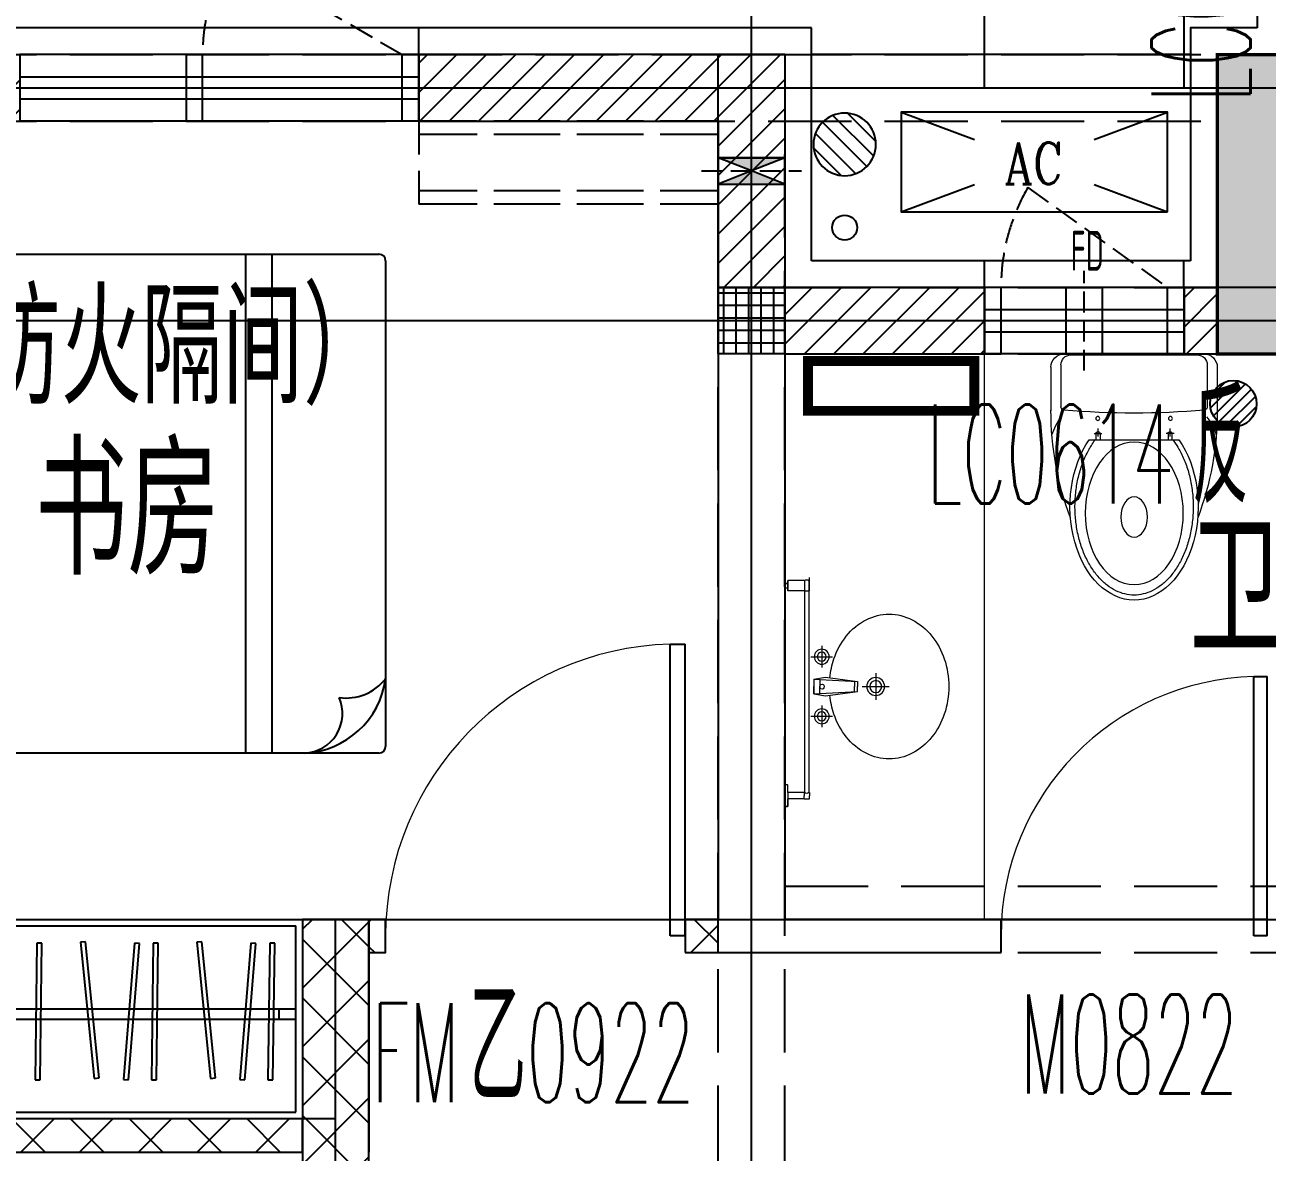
# Model space of a CAD drawing. Header units: millimetres. Extents: x 815519 to 890079, y 147095 to 251022.
# Drawn here: x 837635 to 841369, y 157595 to 160985 of the extents above; entities that cross this region are included whole.
import ezdxf

# ---------------------------------------------------------------- set-up
doc = ezdxf.new("R2010")
doc.units = ezdxf.units.MM
doc.header["$LTSCALE"] = 1000
doc.linetypes.add('DASH', pattern=[0.35, 0.25, -0.1])
doc.linetypes.add('DOTE', pattern=[61.468, 50.8, -5.08, 0.508, -5.08])
doc.layers.get('Defpoints').update_dxf_attribs({"color": 1})
for name, color, linetype in [('00000602', 7, 'Continuous'), ('A-WIND（门窗）', 155, 'Continuous'), ('COLUMN', 9, 'Continuous'), ('DOOR_FIRE', 4, 'Continuous'), ('DOOR_FIRE_TEXT', 7, 'Continuous'), ('EQUIP_地漏', 7, 'Continuous'), ('KTIAO', 125, 'Continuous'), ('PC_预制外墙', 11, 'Continuous'), ('PC_预制外墙填充', 252, 'Continuous'), ('PIPE-地暖供', 4, 'Continuous'), ('PUB_DIM', 3, 'Continuous'), ('PUB_HATCH', 8, 'Continuous'), ('PUB_TEXT', 7, 'Continuous'), ('STAIR', 52, 'Continuous'), ('SURFACE', 6, 'Continuous'), ('VPIPE-凝结', 151, 'TG_N'), ('WALL', 2, 'Continuous'), ('WINDOW', 4, 'Continuous'), ('WINDOW_TEXT', 7, 'Continuous'), ('家具', 47, 'Continuous'), ('屋面索引', 6, 'Continuous'), ('总内隔墙', 30, 'Continuous'), ('柱', 2, 'Continuous'), ('梁虚线', 134, 'DASH'), ('看线', 163, 'Continuous'), ('空调', 9, 'Continuous'), ('面积框', 6, 'Continuous')]:
    doc.layers.add(name, color=color, linetype=linetype)
doc.layers.add('DOTE', color=1, linetype='DOTE', plot=False)
for name, color, linetype, lineweight in [('厨卫', 154, 'Continuous', 0), ('预留洞-卫生间', 6, 'Continuous', 25), ('预留洞-空调', 6, 'Continuous', 25)]:
    doc.layers.add(name, color=color, linetype=linetype, lineweight=lineweight)
doc.styles.add('_TCH_DIM_T3', font='SIMPLEX.shx', dxfattribs={"width": 0.7, "bigfont": 'GBCBIG.shx'})
doc.styles.add('_TCH_LABEL', font='COMPLEX', dxfattribs={"bigfont": 'GBCBIG'})
doc.styles.add('_TCH_WINDOW', font='SIMPLEX', dxfattribs={"height": 3.5, "bigfont": 'GBCBIG'})
doc.styles.add('COMPLEX', font='COMPLEX')
doc.styles.add('TG_LINETYPE', font='SIMPLEX', dxfattribs={"width": 0.8, "height": 3, "bigfont": 'HZTXT'})
doc.styles.add('TSSD_REIN', font='TSSDENG.shx', dxfattribs={"width": 0.69, "height": 0.2, "bigfont": 'TSSDCHN.shx'})
doc.linetypes.add('TG_N', pattern='A,2,-0.3,["N",TG_LINETYPE,S=0.1,R=0,X=-0.23,Y=-0.15],0', length=2.3)
doc.dimstyles.new('_TCH_ARCH&&100', dxfattribs={"dimtxt": 297.5, "dimasz": 100, "dimexe": 250, "dimexo": 300, "dimgap": 100, "dimtad": 1, "dimdec": 0, "dimzin": 0, "dimdsep": 46, "dimtxsty": '_TCH_DIM_T3', "dimblk": 'ARCHTICK', "dimcen": 0.09, "dimclrt": 7, "dimazin": 2, "dimtfac": 1, "dimtdec": 0, "dimtix": 1, "dimtmove": 2, "dimatfit": 3, "dimfxl": 1, "dimtolj": 1, "dimtzin": 0, "dimarcsym": 0})

# ---------------------------------------------------------------- blocks, each defined once
blk = doc.blocks.new('10#标准层轴网')
at = {"layer": 'DOTE'}
for p, q in [((-370833.1, 352750), (-348433.1, 352750)), ((-350133.1, 342150), (-350133.1, 352750)), ((-370833.1, 352050), (-345833.1, 352050)), ((-359133.1, 350250), (-347533.1, 350250)), ((-351383.3, 348950), (-351383.3, 350250)), ((-351383.3, 349650), (-355282.9, 349650))]:
    blk.add_line(p, q, dxfattribs=at)
blk = doc.blocks.new('dddfg')
at = {"layer": '空调'}
for p, q in [((-230086.3, 24543.2), (-230086.3, 24368.2)), ((-229986.3, 24543.2), (-230086.3, 24543.2)), ((-230046.3, 24543.2), (-230046.3, 24368.2)), ((-229836.3, 24543.2), (-229936.3, 24543.2)), ((-229876.3, 24543.2), (-229876.3, 24368.2)), ((-229836.3, 24543.2), (-229836.3, 24368.2)), ((-230086.3, 24318.2), (-230086.3, 24118.2)), ((-230046.3, 24318.2), (-230046.3, 24118.2)), ((-229876.3, 24318.2), (-229876.3, 24118.2)), ((-229836.3, 24318.2), (-229836.3, 24118.2)), ((-230086.3, 24068.2), (-230086.3, 23868.2)), ((-230046.3, 24068.2), (-230046.3, 23868.2)), ((-229876.3, 24068.2), (-229876.3, 23868.2)), ((-229836.3, 24068.2), (-229836.3, 23868.2)), ((-230086.3, 23818.2), (-230086.3, 23643.2)), ((-230046.3, 23818.2), (-230046.3, 23643.2)), ((-229876.3, 23818.2), (-229876.3, 23643.2)), ((-229836.3, 23818.2), (-229836.3, 23643.2)), ((-230086.3, 23643.2), (-229986.3, 23643.2)), ((-229936.3, 23643.2), (-229836.3, 23643.2))]:
    blk.add_line(p, q, dxfattribs=at)
blk = doc.blocks.new('空调室外机')
at = {"linetype": 'ByBlock', "ltscale": 0.4}
for p, q in [((-375.2, 159.4), (-155.4, 76.9)), ((205, 76.9), (424.8, 159.4)), ((-375.2, -140.6), (-155.4, -58.2)), ((205, -58.2), (424.8, -140.6))]:
    blk.add_line(p, q, dxfattribs=at)
blk.add_lwpolyline([(424.8, -140.6), (424.8, 159.4), (-375.2, 159.4), (-375.2, -140.6)], close=True, dxfattribs=at)
at = {"style": 'COMPLEX', "width": 0.8}
blk.add_attdef('AC', (-83.7, -57, 0), '', height=125, dxfattribs=at)
blk = doc.blocks.new('$DorLib2D$00000001')
for p, q in [((0.45, 0.975), (0.5, 0.975)), ((0.45, 0), (0.45, 0.975)), ((0.5, 0), (0.5, 0.975)), ((0.5, 0), (0.45, 0))]:
    blk.add_line(p, q)
at = {"lineweight": 13}
blk.add_arc((0.475, 0), 0.975, 91.4693, 180, dxfattribs=at)
blk = doc.blocks.new('$WINLIB2D$00000001')
for p, q in [((-0.5, 0.5), (0.5, 0.5)), ((-0.5, 0.5), (-0.5, -0.5)), ((0.5, -0.5), (0.5, 0.5)), ((0.5, 0.1667), (-0.5, 0.1667)), ((0.5, -0.1667), (-0.5, -0.1667)), ((-0.5, -0.5), (0.5, -0.5))]:
    blk.add_line(p, q)
blk = doc.blocks.new('3A户型-平面-反')
at = {"layer": 'A-WIND（门窗）', "linetype": 'DASH', "ltscale": 0.3}
for p, q in [((-119556.4, 132100), (-119036.8, 131800)), ((-117156.4, 131400), (-116736.8, 131100))]:
    blk.add_line(p, q, dxfattribs=at)
at = {"layer": 'A-WIND（门窗）'}
for points in [[(-119686.8, 131800), (-119686.8, 131600), (-119636.8, 131600), (-119636.8, 131800)], [(-118986.8, 131800), (-118986.8, 131600), (-119036.8, 131600), (-119036.8, 131800)], [(-117286.8, 131100), (-117286.8, 130900), (-117236.8, 130900), (-117236.8, 131100)], [(-116686.8, 131100), (-116686.8, 130900), (-116736.8, 130900), (-116736.8, 131100)]]:
    blk.add_lwpolyline(points, close=True, dxfattribs=at)
at = {"layer": 'A-WIND（门窗）', "linetype": 'DASH', "ltscale": 0.3}
for centre in [(-119036.8, 131800), (-116636.8, 131100)]:
    blk.add_arc(centre, 600, 150, 180, dxfattribs=at)
at = {"layer": 'STAIR'}
blk.add_line((-116666.8, 131800), (-117806.8, 131800), dxfattribs=at)
at = {"layer": 'SURFACE'}
for p, q in [((-116466.8, 132920), (-116466.8, 131880)), ((-117806.8, 131880), (-121186.8, 131880)), ((-118986.8, 131800), (-118986.8, 131880)), ((-117806.8, 131180), (-117806.8, 131880)), ((-116666.8, 131180), (-117806.8, 131180)), ((-117286.8, 131100), (-117286.8, 131180)), ((-116686.8, 131100), (-116686.8, 131180))]:
    blk.add_line(p, q, dxfattribs=at)
blk.add_lwpolyline([(-116466.8, 131880), (-116666.8, 131880), (-116666.8, 131180)], dxfattribs=at)
at = {"layer": 'WALL'}
for p, q in [((-117886.8, 131800), (-118986.8, 131800)), ((-118986.8, 131800), (-118986.8, 131600)), ((-117886.8, 131800), (-117886.8, 131100)), ((-118986.8, 131600), (-118086.8, 131600)), ((-118086.8, 131600), (-118086.8, 131000)), ((-117286.8, 131100), (-117886.8, 131100)), ((-117286.8, 130900), (-117286.8, 131100)), ((-116386.8, 131100), (-116686.8, 131100)), ((-116686.8, 131100), (-116686.8, 130900)), ((-118086.8, 131000), (-118086.8, 129200)), ((-117886.8, 130900), (-117886.8, 129200)), ((-117886.8, 130900), (-117286.8, 130900)), ((-116686.8, 130900), (-116286.8, 130900)), ((-119337, 129200), (-119337, 128600)), ((-119086.8, 129200), (-119337, 129200)), ((-119086.8, 129100), (-119086.8, 129200)), ((-118086.8, 129200), (-118186.8, 129200)), ((-118186.8, 129200), (-118186.8, 129100)), ((-117236.8, 129200), (-117886.8, 129200)), ((-117236.8, 129100), (-117236.8, 129200)), ((-119137, 129100), (-119137, 128500)), ((-119137, 129100), (-119086.8, 129100)), ((-118186.8, 129100), (-117986.8, 129100)), ((-117986.8, 129100), (-117236.8, 129100)), ((-119337, 128600), (-121086.8, 128600))]:
    blk.add_line(p, q, dxfattribs=at)
at = {"layer": 'WINDOW'}
blk.add_line((-116436.8, 129200), (-117236.8, 129200), dxfattribs=at)
at = {"layer": 'DOOR_FIRE', "xscale": -900, "yscale": -900, "zscale": 100, "rotation": 180}
blk.add_blockref('$DorLib2D$00000001', (-118636.8, 129150), dxfattribs=at)
at = {"layer": 'KTIAO', "extrusion": (0, 0, -1)}
ref = blk.add_blockref('空调室外机', (117161.6, 131467.6), dxfattribs=dict(at, xscale=-1, zscale=-1))
ref.add_attrib('AC', 'AC', (-117226.8, 131410.5), dxfattribs={"layer": '0', "height": 125, "style": 'COMPLEX', "width": 0.8})
at = {"layer": 'WINDOW'}
for p, xscale, yscale, zscale, rotation in [((-119586.8, 131700), 1200, 200, 1200, 179.9999999994455), ((-116986.8, 131000), 600, -200, 600, 179.9999999999922)]:
    blk.add_blockref('$WINLIB2D$00000001', p, dxfattribs=dict(at, xscale=xscale, yscale=yscale, zscale=zscale, rotation=rotation))
ref = blk.add_blockref('$DorLib2D$00000001', (-116836.8, 129150), dxfattribs=dict(at, xscale=-800, yscale=-800, zscale=-800, rotation=180))
ref.add_attrib('A', 'M0822', (-117179.8, 128676.2), dxfattribs={"layer": 'WINDOW_TEXT', "height": 297.5, "style": '_TCH_WINDOW', "width": 0.494118})
at = {"layer": '空调', "rotation": 270}
blk.add_blockref('dddfg', (-142630, -98486.3), dxfattribs=at)
at = {"layer": 'DOOR_FIRE_TEXT', "style": '_TCH_WINDOW'}
for s, height, width, p in [('乙', 337.6, 0.7, (-118834.8, 128650)), ('FM', 297.5, 0.494118, (-119128.8, 128650)), ('0922', 297.5, 0.494118, (-118662.8, 128650))]:
    blk.add_text(s, height=height, dxfattribs=dict(at, width=width)).set_placement(p)
at = {"layer": 'WINDOW_TEXT', "style": '_TCH_WINDOW'}
for s, height, rotation, width, p in [('LC06138', 297.5, 90, 0.494118, (-116486.8, 131656.7)), ('反', 337.6, 360, 0.7, (-116662.1, 130450)), ('LC0614', 297.5, 360, 0.494118, (-117460.1, 130450))]:
    blk.add_text(s, height=height, rotation=rotation, dxfattribs=dict(at, width=width)).set_placement(p)
blk = doc.blocks.new('10#楼-房间功能')
at = {"layer": 'PUB_TEXT', "color": 1, "style": '_TCH_LABEL'}
blk.add_text('（防火隔间）', height=337.59, dxfattribs=at).set_placement((-352696.2, 411811))
at = {"layer": 'PUB_TEXT', "style": '_TCH_LABEL'}
for s, p in [('书房', (-352287, 411296.7)), ('卫生间', (-348816.1, 411062.1))]:
    blk.add_text(s, height=385.82, dxfattribs=at).set_placement(p)
blk = doc.blocks.new('3A-左户家具')
at = {"layer": '家具'}
for p, q in [((-506728.5, 388780), (-506728.5, 387320)), ((-504748.5, 388800), (-506708.5, 388800)), ((-506387, 387300), (-506387, 388800)), ((-506308.3, 387300), (-506308.3, 388800)), ((-506708.5, 387300), (-504748.5, 387300)), ((-504728.5, 386800), (-506478.5, 386800)), ((-506478.5, 386800), (-506478.5, 386200)), ((-504748.5, 386780), (-506458.5, 386780)), ((-506458.5, 386220), (-506458.5, 386780)), ((-506395, 386728.2), (-506380, 386728.4)), ((-506389.6, 386317.1), (-506395, 386728.2)), ((-506380, 386728.4), (-506374.6, 386317.3)), ((-506338.7, 386727.1), (-506323.7, 386728.1)), ((-506305.4, 386317.1), (-506338.7, 386727.1)), ((-506323.7, 386728.1), (-506290.5, 386318.2)), ((-506217.2, 386323.4), (-506176, 386732.5)), ((-506161.1, 386731), (-506202.3, 386321.9)), ((-506176, 386732.5), (-506161.1, 386731)), ((-506045, 386728.2), (-506030, 386728.4)), ((-506039.6, 386317.1), (-506045, 386728.2)), ((-506030, 386728.4), (-506024.6, 386317.3)), ((-505988.7, 386727.1), (-505973.7, 386728.1)), ((-505955.4, 386317.1), (-505988.7, 386727.1)), ((-505973.7, 386728.1), (-505940.5, 386318.2)), ((-505867.2, 386323.4), (-505826, 386732.5)), ((-505811.1, 386731), (-505852.3, 386321.9)), ((-505826, 386732.5), (-505811.1, 386731)), ((-505695, 386728.2), (-505680, 386728.4)), ((-505689.6, 386317.1), (-505695, 386728.2)), ((-505680, 386728.4), (-505674.6, 386317.3)), ((-506458.5, 386530), (-504748.5, 386530)), ((-504748.5, 386500), (-506458.5, 386500)), ((-506408.2, 386500), (-506408.2, 386530)), ((-506374.6, 386317.3), (-506389.6, 386317.1)), ((-506290.5, 386318.2), (-506305.4, 386317.1)), ((-506202.3, 386321.9), (-506217.2, 386323.4)), ((-506024.6, 386317.3), (-506039.6, 386317.1)), ((-505940.5, 386318.2), (-505955.4, 386317.1)), ((-505852.3, 386321.9), (-505867.2, 386323.4)), ((-505674.6, 386317.3), (-505689.6, 386317.1)), ((-506478.5, 386200), (-504728.5, 386200)), ((-504748.5, 386220), (-506458.5, 386220))]:
    blk.add_line(p, q, dxfattribs=at)
at = {"layer": '家具', "extrusion": (0, 0, -1)}
for centre, major_axis, start_param, end_param in [((-506708.5, 388780), (14.1, 14.1), 3.926991, 5.497787), ((-506609.9, 387615.5), (106.1, 106.1), 2.212162, 3.268401), ((-506472.9, 387557.5), (182.3, 182.3), 2.401586, 3.795472), ((-506480.3, 387418.4), (-83.8, 83.8), 3.963084, 5.921309), ((-506708.5, 387320), (-14.1, 14.1), 3.926991, 5.497787)]:
    blk.add_ellipse(centre, major_axis=major_axis, ratio=1, start_param=start_param, end_param=end_param, dxfattribs=at)
blk = doc.blocks.new('10#-剪力墙-初')
at = {"layer": 'PUB_HATCH'}
blk.add_hatch(color=256, dxfattribs=at).paths.add_polyline_path([(671112.9, -143900.9), (671112.9, -143000.9), (670712.9, -143000.9), (670712.9, -143900.9)])
at = {"layer": '柱', "color": 6, "ltscale": 1, "const_width": 10}
blk.add_lwpolyline([(671112.9, -143900.9), (671112.9, -143000.9), (670712.9, -143000.9), (670712.9, -143900.9)], close=True, dxfattribs=at)
blk = doc.blocks.new('Z$W@#022B05CA')
at = {"layer": '厨卫'}
for p, q in [((698.7, 500), (567.8, 500)), ((705.7, 470), (579.9, 470)), ((738.7, 40), (738.7, 460)), ((735.7, 60), (735.7, 440)), ((480.7, 115.3), (480.7, 384.7)), ((480.7, 364.4), (499.9, 364.4)), ((499.9, 352.2), (480.7, 352.2)), ((490.4, 358.5), (514.2, 358.5)), ((499.1, 370.2), (499.1, 346.6)), ((499.1, 129.8), (499.1, 153.4)), ((499.9, 147.8), (480.7, 147.8)), ((480.7, 135.6), (499.9, 135.6)), ((490.4, 141.5), (514.2, 141.5)), ((698.7, 0), (567.8, 0)), ((705.7, 30), (579.9, 30))]:
    blk.add_line(p, q, dxfattribs=at)
for centre in [(544.8, 359.2), (544.8, 140.8)]:
    blk.add_circle(centre, 5.82, dxfattribs=at)
for centre, radius, start, end in [((568.5, -416.2), 916.2, 89.9528, 110.6123), ((448.5, 346.2), 157.9, 50.1815, 72.8478), ((698.7, 460), 40, 0, 90), ((2985.7, 250), 2425, 175.0115, 184.9885), ((579.9, 460), 10, 90, 175.0115), ((705.7, 440), 30, 0, 90), ((499.3, 358.3), 6.15, 275.1568, 84.8432), ((499.3, 141.7), 6.15, 275.1568, 84.8432), ((568.5, 916.2), 916.2, 249.3877, 270.0472), ((579.9, 40), 10, 184.9885, 270), ((698.7, 40), 40, 270, 0), ((705.7, 60), 30, 270, 0), ((448.5, 153.8), 157.9, 287.1522, 309.8185)]:
    blk.add_arc(centre, radius, start, end, dxfattribs=at)
for centre, major_axis, ratio, start_param, end_param in [((279.7, 250), (281, 0), 0.685919, 0.773739, 5.509446), ((259.5, 250.3), (214.4, 0), 0.687861, 1.570796326796175, 7.853981633975761), ((248.3, 250), (60.7, 0), 0.657164, 1.570796326790381, 7.853981633969967)]:
    blk.add_ellipse(centre, major_axis=major_axis, ratio=ratio, start_param=start_param, end_param=end_param, dxfattribs=at)
blk.add_open_spline([(479.3, 367), (466, 376.7), (459.6, 380.8), (441.8, 391), (430, 396.8), (405.1, 406.9), (392, 411.3), (364.9, 418.6), (350.9, 421.5), (322.3, 425.7), (307.8, 427), (278.6, 428), (263.9, 427.7), (234.9, 425.4), (220.5, 423.5), (192.4, 418.1), (178.7, 414.6), (152.3, 406.2), (139.7, 401.2), (115.8, 390.1), (104.6, 383.8), (83.9, 370.3), (74.3, 363), (57.2, 347.5), (49.7, 339.3), (36.7, 322.4), (31.2, 313.7), (22.5, 295.8), (19.2, 286.8), (14.8, 268.4), (13.7, 259.2), (13.7, 240.7), (14.8, 231.5), (19.2, 213.2), (22.5, 204.1), (31.2, 186.3), (36.7, 177.5), (49.7, 160.6), (57.3, 152.5), (74.4, 137), (83.9, 129.7), (104.7, 116.1), (115.9, 109.9), (139.8, 98.7), (152.4, 93.8), (178.8, 85.4), (192.5, 81.9), (220.6, 76.5), (234.9, 74.5), (264, 72.3), (278.7, 72), (307.9, 73), (322.4, 74.3), (351, 78.5), (365, 81.4), (392.1, 88.7), (405.2, 93.1), (430.1, 103.3), (441.9, 109), (459.6, 119.2), (466, 123.3), (481, 132.7)], degree=3, knots=[3.915332, 3.915332, 3.915332, 3.915332, 4.014441, 4.014441, 4.176505, 4.176505, 4.338569, 4.338569, 4.500633, 4.500633, 4.662697, 4.662697, 4.824761, 4.824761, 4.986825, 4.986825, 5.148889, 5.148889, 5.310953, 5.310953, 5.473017, 5.473017, 5.635081, 5.635081, 5.797146, 5.797146, 5.95921, 5.95921, 6.121274, 6.121274, 6.283338, 6.283338, 6.445402, 6.445402, 6.607466, 6.607466, 6.76953, 6.76953, 6.931594, 6.931594, 7.093658, 7.093658, 7.255722, 7.255722, 7.417786, 7.417786, 7.57985, 7.57985, 7.741915, 7.741915, 7.903979, 7.903979, 8.066043, 8.066043, 8.228107, 8.228107, 8.390171, 8.390171, 8.552235, 8.552235, 8.651039, 8.651039, 8.651039, 8.651039], dxfattribs=at)
blk = doc.blocks.new('tt4')
at = {"layer": '厨卫'}
for p, q in [((-29340.4, -1289856.7), (-29340.4, -1289847.3)), ((-29340.4, -1289887.9), (-29340.4, -1289847.3)), ((-29338.9, -1289856.7), (-29340.4, -1289856.7)), ((-29338.9, -1289856.7), (-29340.4, -1289856.7)), ((-29324.4, -1289887.9), (-29340.4, -1289887.9)), ((-29338.9, -1289856.7), (-29338.9, -1290494.4)), ((-29325.9, -1289856.7), (-29325.9, -1290494.4)), ((-29324.4, -1289856.7), (-29325.9, -1289856.7)), ((-29324.4, -1289856.7), (-29325.9, -1289856.7)), ((-29324.4, -1289856.7), (-29275.4, -1289856.7)), ((-29324.4, -1289887.9), (-29275.4, -1289887.9)), ((-29275.4, -1289856.7), (-29275.4, -1289879)), ((-29275.4, -1289887.9), (-29275.4, -1289856.7)), ((-29275.4, -1289865.5), (-29275.4, -1289887.7)), ((-29275.4, -1289887.9), (-29275.4, -1289865.5)), ((-29266.4, -1289865.5), (-29275.4, -1289865.5)), ((-29275.4, -1289865.5), (-29266.4, -1289865.5)), ((-29274.9, -1289879.5), (-29266.4, -1289879.5)), ((-29377.5, -1290053.2), (-29377.5, -1290118.7)), ((-29377.5, -1290053.2), (-29377.5, -1290118.7)), ((-29344.8, -1290085.9), (-29410.2, -1290085.9)), ((-29344.8, -1290085.9), (-29410.2, -1290085.9)), ((-29539.7, -1290135.2), (-29539.7, -1290215.9)), ((-29539.7, -1290135.2), (-29539.7, -1290215.9)), ((-29388.7, -1290147.4), (-29485.2, -1290160.6)), ((-29388.7, -1290147.4), (-29485.2, -1290160.6)), ((-29353.9, -1290153.1), (-29485.2, -1290160.6)), ((-29353.9, -1290153.1), (-29485.2, -1290160.6)), ((-29353.9, -1290153.1), (-29388.7, -1290147.4)), ((-29353.9, -1290153.1), (-29388.7, -1290147.4)), ((-29353.9, -1290153.1), (-29353.9, -1290197.9)), ((-29353.9, -1290153.1), (-29353.9, -1290175.5)), ((-29499.3, -1290175.5), (-29580.1, -1290175.5)), ((-29499.3, -1290175.5), (-29580.1, -1290175.5)), ((-29485.2, -1290160.6), (-29485.2, -1290175.5)), ((-29485.2, -1290160.6), (-29485.2, -1290175.5)), ((-29485.2, -1290190.5), (-29485.2, -1290175.5)), ((-29485.2, -1290190.5), (-29485.2, -1290175.5)), ((-29388.7, -1290203.7), (-29485.2, -1290190.5)), ((-29353.9, -1290197.9), (-29485.2, -1290190.5)), ((-29388.7, -1290203.7), (-29485.2, -1290190.5)), ((-29353.9, -1290197.9), (-29485.2, -1290190.5)), ((-29476.2, -1290160.2), (-29476.2, -1290175.5)), ((-29476.2, -1290160.2), (-29476.2, -1290175.5)), ((-29476.2, -1290190.9), (-29476.2, -1290175.5)), ((-29476.2, -1290190.9), (-29476.2, -1290175.5)), ((-29371.5, -1290154.1), (-29371.5, -1290175.5)), ((-29371.5, -1290154.1), (-29371.5, -1290175.5)), ((-29371.5, -1290196.9), (-29371.5, -1290175.5)), ((-29371.5, -1290196.9), (-29371.5, -1290175.5)), ((-29353.9, -1290197.9), (-29353.9, -1290175.5)), ((-29353.9, -1290197.9), (-29388.7, -1290203.7)), ((-29353.9, -1290197.9), (-29388.7, -1290203.7)), ((-29344.8, -1290265.1), (-29410.2, -1290265.1)), ((-29344.8, -1290265.1), (-29410.2, -1290265.1)), ((-29377.5, -1290232.4), (-29377.5, -1290297.9)), ((-29377.5, -1290232.4), (-29377.5, -1290297.9)), ((-29275.4, -1290494.4), (-29275.4, -1290472)), ((-29274.9, -1290471.5), (-29266.4, -1290471.5)), ((-29268.3, -1290471.5), (-29266.4, -1290471.5)), ((-29266.4, -1290471.5), (-29266.4, -1290480)), ((-29266.4, -1290471.5), (-29266.4, -1290503.8)), ((-29340.4, -1290494.4), (-29340.4, -1290503.8)), ((-29338.9, -1290494.4), (-29340.4, -1290494.4)), ((-29340.4, -1290513.2), (-29340.4, -1290503.8)), ((-29324.4, -1290513.2), (-29340.4, -1290513.2)), ((-29324.4, -1290494.4), (-29325.9, -1290494.4)), ((-29324.4, -1290494.4), (-29324.4, -1290503.8)), ((-29324.4, -1290494.4), (-29275.4, -1290494.4)), ((-29324.4, -1290513.2), (-29324.4, -1290503.8)), ((-29324.4, -1290513.2), (-29275.4, -1290513.2)), ((-29275.4, -1290494.4), (-29275.4, -1290513.2)), ((-29275.4, -1290513.4), (-29275.4, -1290535.5)), ((-29275.4, -1290535.5), (-29275.4, -1290513.4)), ((-29266.4, -1290507.8), (-29266.4, -1290503.8)), ((-29266.4, -1290503.8), (-29266.4, -1290503.8)), ((-29266.4, -1290514.8), (-29266.4, -1290507.8)), ((-29266.4, -1290507.8), (-29266.4, -1290514.8)), ((-29266.4, -1290527.4), (-29266.4, -1290514.8)), ((-29266.4, -1290536), (-29266.4, -1290527.4)), ((-29266.4, -1290527.4), (-29266.4, -1290536)), ((-29266.4, -1290527.4), (-29266.4, -1290536)), ((-29274.9, -1290536), (-29266.4, -1290536)), ((-29266.4, -1290536), (-29274.9, -1290536))]:
    blk.add_line(p, q, dxfattribs=at)
for centre, radius in [((-29377.5, -1290085.9), 22.4), ((-29377.5, -1290085.9), 22.4), ((-29377.5, -1290085.9), 13.4), ((-29377.5, -1290085.9), 13.4), ((-29539.7, -1290175.5), 26.9), ((-29539.7, -1290175.5), 26.9), ((-29539.7, -1290175.5), 17.9), ((-29539.7, -1290175.5), 17.9), ((-29377.5, -1290265.1), 22.4), ((-29377.5, -1290265.1), 22.4), ((-29377.5, -1290265.1), 13.4), ((-29377.5, -1290265.1), 13.4)]:
    blk.add_circle(centre, radius, dxfattribs=at)
for centre, radius, start, end in [((-29332.4, -1289864.8), 10.4, 51.3282, 128.6718), ((-29274.9, -1289879), 0.5, 180, 270), ((-29580, -1290107.5), 149.5, 90, 117.4096), ((-29580, -1290107.5), 149.5, 90, 117.4096), ((-29580, -1290107.5), 149.5, 62.5904, 90), ((-29580, -1290107.5), 149.5, 62.5904, 90), ((-29563, -1290140.3), 186.5, 117.4096, 141.3831), ((-29563, -1290140.3), 186.5, 117.4096, 141.3831), ((-29597, -1290140.3), 186.5, 38.6169, 62.5904), ((-29597, -1290140.3), 186.5, 38.6169, 62.5904), ((-29536.3, -1290161.6), 220.7, 141.3831, 161.6926), ((-29536.3, -1290161.6), 220.7, 141.3831, 161.6926), ((-29623.7, -1290161.6), 220.7, 18.3074, 38.6169), ((-29623.7, -1290161.6), 220.7, 18.3074, 38.6169), ((-29494.3, -1290175.5), 264.9, 161.6926, 180), ((-29494.3, -1290175.5), 264.9, 161.6926, 180), ((-29665.7, -1290175.5), 264.9, 5.7073, 18.3074), ((-29665.7, -1290175.5), 264.9, 5.7073, 18.3074), ((-29494.3, -1290175.5), 264.9, 180, 198.3074), ((-29494.3, -1290175.5), 264.9, 180, 198.3074), ((-29378.2, -1290174.5), 6.44, 350.5252, 189.4748), ((-29378.2, -1290174.5), 6.44, 350.5252, 189.4748), ((-29378.2, -1290176.6), 6.44, 170.5252, 9.4748), ((-29378.2, -1290176.6), 6.44, 170.5252, 9.4748), ((-29665.7, -1290175.5), 264.9, 341.6926, 354.2927), ((-29665.7, -1290175.5), 264.9, 341.6926, 354.2927), ((-29536.3, -1290189.4), 220.7, 198.3074, 218.6169), ((-29536.3, -1290189.4), 220.7, 198.3074, 218.6169), ((-29623.7, -1290189.4), 220.7, 321.3831, 341.6926), ((-29623.7, -1290189.4), 220.7, 321.3831, 341.6926), ((-29563, -1290210.8), 186.5, 218.6169, 242.5904), ((-29563, -1290210.8), 186.5, 218.6169, 242.5904), ((-29597, -1290210.8), 186.5, 297.4096, 321.3831), ((-29597, -1290210.8), 186.5, 297.4096, 321.3831), ((-29580, -1290243.6), 149.5, 242.5904, 270), ((-29580, -1290243.6), 149.5, 242.5904, 270), ((-29580, -1290243.6), 149.5, 270, 297.4096), ((-29580, -1290243.6), 149.5, 270, 297.4096), ((-29274.9, -1290472), 0.5, 90, 180), ((-29332.4, -1290486.3), 10.4, 231.3282, 308.6718), ((-29274.9, -1290535.5), 0.5, 180, 270)]:
    blk.add_arc(centre, radius, start, end, dxfattribs=at)
blk = doc.blocks.new('3A-左户厨卫')
at = {"layer": '厨卫'}
blk.add_lwpolyline([(-461856.5, 436050), (-461256.5, 436050), (-461256.5, 434350), (-461856.5, 434350)], close=True, dxfattribs=at)
at = {"ltscale": 0.002, "rotation": 90}
blk.add_blockref('Z$W@#022B05CA', (-462056.5, 435311.2), dxfattribs=at)
at = {"layer": '厨卫'}
blk.add_blockref('tt4', (-431990.1, 1725225.5), dxfattribs=at)
blk = doc.blocks.new('A$C1AEB30FF')
h = blk.add_hatch(color=8)
h.dxf.hatch_style = 1
h.paths.add_polyline_path([(40, -200), (0, -100), (40, 0)])
h.paths.add_polyline_path([(-40, -200), (0, -100), (-40, 0)])
at = {"color": 2, "linetype": 'DASH', "ltscale": 0.25}
blk.add_lwpolyline([(0, 50), (0, -250)], dxfattribs=at)
for points in [[(40, -200), (40, 0), (-40, 0), (-40, -200), (40, -200)], [(-40, -200), (0, -100), (-40, 0), (-40, -200)], [(40, -200), (0, -100), (40, 0), (40, -200)]]:
    blk.add_lwpolyline(points)
blk = doc.blocks.new('A$C229B3283')
at = {"color": 2, "linetype": 'DASH', "ltscale": 0.25}
blk.add_lwpolyline([(0, -250), (0, 50)], dxfattribs=at)
blk.add_lwpolyline([(-55, 0), (-55, -200), (55, -200), (55, 0), (-55, 0)])
at = {"color": 8, "style": 'TSSD_REIN', "width": 0.552}
blk.add_text('FD', height=120, dxfattribs=at).set_placement((-40.8, 50))
blk = doc.blocks.new('地漏')
h = blk.add_hatch()
h.set_pattern_fill('LINE', color=13, scale=25, angle=45, style=0)
h.set_pattern_definition([(45, (0, 0), (-16.83798023, 16.83798023), [])])
edge = h.paths.add_edge_path()
edge.add_arc((6430372.7, -196010.6), 70, 0, 360)
at = {"color": 13}
blk.add_line((6430410.5, -195951.9), (6430411.9, -195953.3), dxfattribs=at)
blk.add_circle((6430372.7, -196010.6), 70)
blk = doc.blocks.new('$TwtSys$00000141')
for p, q in [((-94.2, 7.7), (-10.1, 91.8)), ((-94.2, 7.7), (-10.1, 91.8)), ((-87.2, -35.1), (35.1, 87.2)), ((-87.2, -35.1), (35.1, 87.2)), ((-66.5, -66.5), (66.5, 66.5)), ((-66.5, -66.5), (66.5, 66.5)), ((-32.4, -87.1), (87.6, 32.9)), ((-32.4, -87.1), (87.6, 32.9)), ((11.4, -92.3), (92.3, -11.4)), ((11.4, -92.3), (92.3, -11.4))]:
    blk.add_line(p, q)
blk.add_circle((0, 0), 94)
blk.add_circle((0, 0), 94)
blk = doc.blocks.new('3-A-雨水-留洞')
at = {"layer": 'VPIPE-凝结'}
blk.add_circle((-551334.2, 689470.4), 37.5, dxfattribs=at)
at = {"layer": 'EQUIP_地漏', "yscale": -1, "rotation": 180}
blk.add_blockref('$TwtSys$00000141', (-551334.2, 689720.4), dxfattribs=at)
at = {"layer": 'EQUIP_地漏', "rotation": 180}
blk.add_blockref('地漏', (5880206.9, 492929.9), dxfattribs=at)
at = {"layer": '预留洞-卫生间'}
blk.add_blockref('A$C229B3283', (-550614.1, 689290.5), dxfattribs=at)
at = {"layer": '预留洞-空调', "rotation": 90}
blk.add_blockref('A$C1AEB30FF', (-551714.2, 689640.5), dxfattribs=at)
blk = doc.blocks.new('_ArchTick')
at = {"color": 0, "linetype": 'ByBlock', "const_width": 0.4}
blk.add_lwpolyline([(-0.5, -0.5), (0.5, 0.5)], dxfattribs=at)
blk = doc.blocks.new('*D916')
at = {"layer": 'Defpoints', "color": 0, "transparency": 16777216}
for p in [(-221630, 544200), (-222230, 543300), (-221630, 543300)]:
    blk.add_point(p, dxfattribs=at)
at = {"layer": 'PUB_DIM', "color": 0, "lineweight": -2, "transparency": 16777216}
for p, q in [((-222230, 543600), (-222230, 544450)), ((-221630, 543600), (-221630, 544450)), ((-222230, 544200), (-221630, 544200))]:
    blk.add_line(p, q, dxfattribs=at)
at = {"layer": 'PUB_DIM', "color": 0, "lineweight": -2, "transparency": 16777216, "xscale": 100, "yscale": 100, "zscale": 100, "rotation": 180}
blk.add_blockref('_ArchTick', (-222230, 544200), dxfattribs=at)
at = {"layer": 'PUB_DIM', "color": 0, "lineweight": -2, "transparency": 16777216, "xscale": 100, "yscale": 100, "zscale": 100}
blk.add_blockref('_ArchTick', (-221630, 544200), dxfattribs=at)
at = {"layer": 'PUB_DIM', "color": 7, "transparency": 16777216, "insert": (-221980, 544475), "char_height": 297.5, "attachment_point": 5, "style": '_TCH_DIM_T3'}
blk.add_mtext('\\A1;600', dxfattribs=at)
blk = doc.blocks.new('*D917')
at = {"layer": 'Defpoints', "color": 0, "transparency": 16777216}
for p in [(-222230, 544200), (-222930, 543300), (-222230, 543300)]:
    blk.add_point(p, dxfattribs=at)
at = {"layer": 'PUB_DIM', "color": 0, "lineweight": -2, "transparency": 16777216}
for p, q in [((-222930, 543600), (-222930, 544450)), ((-222230, 543600), (-222230, 544450)), ((-222930, 544200), (-223030, 544200)), ((-222930, 544200), (-222230, 544200)), ((-222230, 544200), (-222130, 544200))]:
    blk.add_line(p, q, dxfattribs=at)
at = {"layer": 'PUB_DIM', "color": 0, "lineweight": -2, "transparency": 16777216, "xscale": 100, "yscale": 100, "zscale": 100}
blk.add_blockref('_ArchTick', (-222930, 544200), dxfattribs=at)
at = {"layer": 'PUB_DIM', "color": 0, "lineweight": -2, "transparency": 16777216, "xscale": 100, "yscale": 100, "zscale": 100, "rotation": 180}
blk.add_blockref('_ArchTick', (-222230, 544200), dxfattribs=at)
at = {"layer": 'PUB_DIM', "color": 7, "transparency": 16777216, "insert": (-222580, 544448.7), "char_height": 297.5, "attachment_point": 5, "style": '_TCH_DIM_T3'}
blk.add_mtext('\\A1;700', dxfattribs=at)
blk = doc.blocks.new('10#-标准层-装备式')
at = {"layer": 'PC_预制外墙填充'}
h = blk.add_hatch(dxfattribs=at)
h.set_pattern_fill('ANSI31', color=256, scale=500, style=0)
h.set_pattern_definition([(45, (-572752.71, 434421.08), (-44.194174, 44.194174), [])])
h.paths.add_polyline_path([(198313.5, 539000), (198513.5, 539000), (198513.5, 539600), (198313.5, 539600)])
h.paths.add_polyline_path([(195313.5, 539000), (195113.5, 539000), (195113.5, 539600), (195313.5, 539600)])
h.paths.add_polyline_path([(188313.5, 537000), (188113.5, 537000), (188113.5, 536400), (188313.5, 536400)])
h.paths.add_polyline_path([(183313.5, 536400), (183113.5, 536400), (183113.5, 537000), (183313.5, 537000)])
h.paths.add_polyline_path([(181513.5, 536400), (181513.5, 537000)])
h.paths.add_polyline_path([(181713.5, 537000), (181513.5, 537000), (181513.5, 536400), (181713.5, 536400)])
h.paths.add_polyline_path([(176713.5, 536400), (176513.5, 536400), (176513.5, 537000), (176713.5, 537000)])
h.paths.add_polyline_path([(169313.5, 538000), (169513.5, 538000), (169513.5, 538800), (169313.5, 538800)])
h.paths.add_polyline_path([(165813.5, 538000), (166013.5, 538000), (166013.5, 538800), (165813.5, 538800)])
h.paths.add_polyline_path([(166513.5, 547200), (165813.5, 547200), (165813.5, 547400), (166513.5, 547400)])
h.paths.add_polyline_path([(185513.5, 543700), (185713.5, 543700), (185713.5, 543000), (185513.5, 543000)])
h.paths.add_polyline_path([(179313.5, 543000), (179113.5, 543000), (179113.5, 543700), (179313.5, 543700)])
h.paths.add_polyline_path([(198313.5, 543000), (198513.5, 543000), (198513.5, 541500), (198313.5, 541500)])
h.paths.add_polyline_path([(197613.5, 539000), (197613.5, 538800), (198513.5, 538800), (198513.5, 539000)])
h.paths.add_polyline_path([(196113.5, 538800), (196113.5, 539000), (195113.5, 539000), (195113.5, 538800)])
h.paths.add_polyline_path([(194813.5, 550500), (194813.5, 550700), (194163.5, 550700), (194163.5, 550500)])
h.paths.add_polyline_path([(193013.5, 550700), (193013.5, 550500), (193763.5, 550500), (193763.5, 550700)])
h.paths.add_polyline_path([(191513.5, 550500), (191513.5, 550700), (191013.5, 550700), (191013.5, 550500)])
h.paths.add_polyline_path([(187013.5, 552800.3), (187013.5, 552600), (187913.5, 552600), (187913.5, 552800.3)])
h.paths.add_polyline_path([(185713.5, 549800), (185913.5, 549800), (185913.5, 549900), (185713.5, 549900)])
h.paths.add_polyline_path([(185913.5, 548000), (185713.5, 548000), (185713.5, 547700), (185913.5, 547700)])
h.paths.add_polyline_path([(187213.5, 544400), (187413.5, 544400), (187413.5, 544900), (187213.5, 544900)])
h.paths.add_polyline_path([(187413.5, 543798.4), (187213.5, 543798.4), (187213.5, 543700), (187413.5, 543700)])
h.paths.add_polyline_path([(186313.5, 542800), (186313.5, 543000), (185713.5, 543000), (185713.5, 542800)])
h.paths.add_polyline_path([(186913.5, 543000), (186913.5, 542800), (187013.5, 542800), (187013.5, 543000)])
h.paths.add_polyline_path([(183413.5, 543500), (183413.5, 543700), (183213.5, 543700), (183213.5, 543500)])
h.paths.add_polyline_path([(184613.5, 543700), (184613.5, 543500), (185513.5, 543500), (185513.5, 543700)])
h.paths.add_polyline_path([(181413.5, 543700), (181413.5, 543500), (181613.5, 543500), (181613.5, 543700)])
h.paths.add_polyline_path([(180213.5, 543500), (180213.5, 543700), (179313.5, 543700), (179313.5, 543500)])
h.paths.add_polyline_path([(178513.5, 543000), (178513.5, 542800), (179113.5, 542800), (179113.5, 543000)])
h.paths.add_polyline_path([(177913.5, 542800), (177913.5, 543000), (177813.5, 543000), (177813.5, 542800)])
h.paths.add_polyline_path([(177413.5, 544400), (177613.5, 544400), (177613.5, 544900), (177413.5, 544900)])
h.paths.add_polyline_path([(177613.5, 543800), (177413.5, 543800), (177413.5, 543700), (177613.5, 543700)])
h.paths.add_polyline_path([(178413.5, 549800), (178613.5, 549800), (178613.5, 549900), (178413.5, 549900)])
h.paths.add_polyline_path([(178613.5, 547800), (178413.5, 547800), (178413.5, 547700), (178613.5, 547700)])
h.paths.add_polyline_path([(177313.5, 552600), (177313.5, 552800), (176413.5, 552800), (176413.5, 552600)])
h.paths.add_polyline_path([(172713.5, 550900), (172713.5, 550700), (173613.5, 550700), (173613.5, 550900)])
h.paths.add_polyline_path([(172063.5, 550700), (172063.5, 550900), (171863.5, 550900), (171863.5, 550700)])
h.paths.add_polyline_path([(170763.5, 550600), (170763.5, 550400), (171213.5, 550400), (171213.5, 550600)])
h.paths.add_polyline_path([(168863.5, 550600), (168863.5, 550400), (170163.5, 550400), (170163.5, 550600)])
h.paths.add_polyline_path([(167363.5, 550400), (167363.5, 550600), (167163.5, 550600), (167163.5, 550400)])
h.paths.add_polyline_path([(165813.5, 547000), (166013.5, 547000), (166013.5, 547200), (165813.5, 547200)])
h.paths.add_polyline_path([(166013.5, 545500), (165813.5, 545500), (165813.5, 544700), (166013.5, 544700)])
h.paths.add_polyline_path([(165813.5, 544350), (166013.5, 544350), (166013.5, 544500.1), (165813.5, 544500.1)])
h.paths.add_polyline_path([(166013.5, 543750), (165813.5, 543750), (165813.5, 542800), (166013.5, 542800)])
h.paths.add_polyline_path([(168513.5, 538200), (168513.5, 538000), (169313.5, 538000), (169313.5, 538200)])
h.paths.add_polyline_path([(166713.5, 538000), (166713.5, 538200), (166013.5, 538200), (166013.5, 538000)])
h.paths.add_polyline_path([(172213.5, 539000), (172213.5, 538800), (172413.5, 538800), (172413.5, 539000)])
h.paths.add_polyline_path([(170213.5, 538800), (170213.5, 539000), (170013.5, 539000), (170013.5, 538800)])
h.paths.add_polyline_path([(175813.5, 537200), (175813.5, 537000), (176013.5, 537000), (176013.5, 537200)])
h.paths.add_polyline_path([(173813.5, 537000), (173813.5, 537200), (173613.5, 537200), (173613.5, 537000)])
h.paths.add_polyline_path([(177513.5, 536200), (177513.5, 536400), (176513.5, 536400), (176513.5, 536200)])
h.paths.add_polyline_path([(181163.5, 536400), (181163.5, 536200), (181713.5, 536200), (181713.5, 536400)])
h.paths.add_polyline_path([(179663.5, 536200), (179663.5, 536400), (179013.5, 536400), (179013.5, 536200)])
h.paths.add_polyline_path([(183663.5, 536200), (183663.5, 536400), (183113.5, 536400), (183113.5, 536200)])
h.paths.add_polyline_path([(187313.5, 536400), (187313.5, 536200), (188313.5, 536200), (188313.5, 536400)])
h.paths.add_polyline_path([(185813.5, 536200), (185813.5, 536400), (185163.5, 536400), (185163.5, 536200)])
h.paths.add_polyline_path([(191013.5, 537200), (191013.5, 537000), (191213.5, 537000), (191213.5, 537200)])
h.paths.add_polyline_path([(189013.5, 537000), (189013.5, 537200), (188813.5, 537200), (188813.5, 537000)])
h.paths.add_polyline_path([(194413.5, 539800), (194413.5, 539600), (194613.5, 539600), (194613.5, 539800)])
h.paths.add_polyline_path([(192413.3, 539600), (192413.3, 539800), (192213.5, 539800), (192213.5, 539600)])
h.paths.add_polyline_path([(197613.5, 545900), (197413.5, 545900), (197413.5, 545000), (197613.5, 545000)])
h.paths.add_polyline_path([(197413.5, 546550), (197613.5, 546550), (197613.5, 547300), (197413.5, 547300)])
at = {"layer": 'PC_预制外墙'}
for points in [[(184613.5, 543500), (185513.5, 543500), (185513.5, 543700), (184613.5, 543700), (184613.5, 543500)], [(186313.5, 543000), (185713.5, 543000), (185713.5, 542800), (186313.5, 542800), (186313.5, 543000)], [(186913.5, 542800), (187013.5, 542800), (187013.5, 543000), (186913.5, 543000), (186913.5, 542800)]]:
    blk.add_lwpolyline(points, dxfattribs=at)
blk.add_lwpolyline([(185513.5, 543700), (185713.5, 543700), (185713.5, 543000), (185513.5, 543000)], close=True, dxfattribs=at)
blk = doc.blocks.new('10#-ZPS-填充')
at = {"layer": '总内隔墙', "linetype": 'ByBlock'}
h = blk.add_hatch(dxfattribs=at)
h.set_pattern_fill('ANSI37', color=30, scale=1000)
h.set_pattern_definition([(45, (-1714200.95, 1041073.46), (-88.388348, 88.388348), []), (135, (-1714200.95, 1041073.46), (-88.388348, -88.388348), [])])
h.paths.add_polyline_path([(-213130, 1156175), (-211830, 1156175), (-211830, 1156075), (-213130, 1156075)])
h.paths.add_polyline_path([(-213130, 1155275), (-213030, 1155275), (-213030, 1156074.5), (-213130, 1156074.5)])
h.paths.add_polyline_path([(-214530, 1155275), (-213030, 1155275), (-213030, 1155175), (-214530, 1155175)])
h.paths.add_polyline_path([(-213430, 1153775), (-214530, 1153775), (-214530, 1153875), (-213430, 1153875)])
h.paths.add_polyline_path([(-214530, 1159374.5), (-214630, 1159374.5), (-214630, 1156775), (-214530, 1156775)])
h.paths.add_polyline_path([(-216730, 1153975), (-216930, 1153975), (-216930, 1154625), (-216730, 1154625)])
h.paths.add_polyline_path([(-216730, 1149875), (-216930, 1149875), (-216930, 1153775), (-216730, 1153775)])
h.paths.add_polyline_path([(-216730, 1153773.9), (-217379.9, 1153774.9), (-217379.9, 1153975), (-216730, 1153975)])
h.paths.add_polyline_path([(-222830, 1148775), (-223030, 1148775), (-223030, 1145275), (-222830, 1145275)])
h.paths.add_polyline_path([(-224080.2, 1149975), (-224280.2, 1149975), (-224280.2, 1148675), (-224080.2, 1148675)])
h.paths.add_polyline_path([(-224280.2, 1149375), (-226030, 1149375), (-226030, 1149275), (-224280.2, 1149275)])
h.paths.add_polyline_path([(-226230, 1150625), (-226030, 1150625), (-226030, 1148775), (-226230, 1148775)])
h.paths.add_polyline_path([(-227979.8, 1149375), (-226230, 1149375), (-226230, 1149275), (-227979.8, 1149275)])
h.paths.add_polyline_path([(-227979.8, 1148675), (-228180, 1148675), (-228180, 1149975), (-227979.8, 1149975)])
h.paths.add_polyline_path([(-229230, 1145275), (-229430, 1145275), (-229430, 1148775), (-229230, 1148775)])
h.paths.add_polyline_path([(-235530, 1153775), (-235330, 1153775), (-235330, 1149875), (-235530, 1149875)])
h.paths.add_polyline_path([(-235530, 1153975), (-234880, 1153975), (-234880, 1153775), (-235530, 1153775)])
h.paths.add_polyline_path([(-235530, 1153975), (-235330, 1153975), (-235330, 1154925), (-235530, 1154925)])
h.paths.add_polyline_path([(-239030, 1153675), (-239230, 1153675), (-239230, 1153575), (-239030, 1153575)])
h.paths.add_polyline_path([(-241830, 1156075), (-239230, 1156075), (-239230, 1156175), (-241830, 1156175)])
h.paths.add_polyline_path([(-214530, 1154175), (-214630, 1154175), (-214630, 1153775), (-214530, 1153775)])
h.paths.add_polyline_path([(-214730, 1156775), (-214730, 1156675), (-214530, 1156675), (-214530, 1156775)])
h.paths.add_polyline_path([(-215630, 1156675), (-215630, 1156775), (-216730, 1156775), (-216730, 1156675)])
h.paths.add_polyline_path([(-214630, 1156275), (-214530, 1156275), (-214530, 1156675), (-214630, 1156675)])
h.paths.add_polyline_path([(-214530, 1155375), (-214630, 1155375), (-214630, 1155075), (-214530, 1155075)])
h.paths.add_polyline_path([(-223130, 1149975), (-223130, 1149875), (-223030, 1149875), (-223030, 1149975)])
h.paths.add_polyline_path([(-224030, 1149875), (-224030, 1149975), (-224080.2, 1149975), (-224080.2, 1149875)])
h.paths.add_polyline_path([(-221830, 1148775), (-221830, 1148675), (-220430, 1148675), (-220430, 1148775)])
h.paths.add_polyline_path([(-222730, 1148675), (-222730, 1148775), (-222830, 1148775), (-222830, 1148675)])
h.paths.add_polyline_path([(-224030, 1148675), (-224030, 1148775), (-224080.2, 1148775), (-224080.2, 1148675)])
h.paths.add_polyline_path([(-223130, 1148775), (-223130, 1148675), (-223030, 1148675), (-223030, 1148775)])
h.paths.add_polyline_path([(-229130, 1149875), (-229130, 1149975), (-229230, 1149975), (-229230, 1149875)])
h.paths.add_polyline_path([(-228230, 1149975), (-228230, 1149875), (-228179.8, 1149875), (-228179.8, 1149975)])
h.paths.add_polyline_path([(-228230, 1148775), (-228230, 1148675), (-228179.8, 1148675), (-228179.8, 1148775)])
h.paths.add_polyline_path([(-229130, 1148675), (-229130, 1148775), (-229230, 1148775), (-229230, 1148675)])
h.paths.add_polyline_path([(-229530, 1148775), (-229530, 1148675), (-229430, 1148675), (-229430, 1148775)])
h.paths.add_polyline_path([(-230430, 1148675), (-230430, 1148775), (-231830, 1148775), (-231830, 1148675)])
h.paths.add_polyline_path([(-233730, 1153075), (-233630, 1153075), (-233630, 1153777.9), (-233730, 1153777.9)])
h.paths.add_polyline_path([(-233630, 1152275), (-233730, 1152275), (-233730, 1151675), (-233630, 1151675)])
h.paths.add_polyline_path([(-237030, 1156076.4), (-237030, 1156273.6), (-237130, 1156273.6), (-237130, 1156076.4)])
h.paths.add_polyline_path([(-236230, 1156273.6), (-236230, 1156076.4), (-235530, 1156076.4), (-235530, 1156273.6)])
h.paths.add_polyline_path([(-239130, 1157275), (-239030, 1157275), (-239030, 1157375), (-239130, 1157375)])
h.paths.add_polyline_path([(-239030, 1156375), (-239130, 1156375), (-239130, 1156275), (-239030, 1156275)])
h.paths.add_polyline_path([(-239030, 1151775), (-239230, 1151775), (-239230, 1150875), (-239030, 1150875)])
h.paths.add_polyline_path([(-239230, 1152675), (-239030, 1152675), (-239030, 1152975), (-239230, 1152975)])
h.paths.add_polyline_path([(-218630, 1153075), (-218530, 1153075), (-218530, 1153775), (-218630, 1153775)])
h.paths.add_polyline_path([(-218630, 1151675), (-218530, 1151675), (-218530, 1152275), (-218630, 1152275)], flags=16)
at = {"layer": '总内隔墙', "color": 30, "linetype": 'ByBlock'}
for points in [[(-224080.2, 1149975), (-224280.2, 1149975), (-224280.2, 1148675), (-224080.2, 1148675)], [(-224030, 1149975), (-224080.2, 1149975), (-224080.2, 1149875), (-224030, 1149875)], [(-223130, 1149875), (-223030, 1149875), (-223030, 1149975), (-223130, 1149975)], [(-224280.2, 1149375), (-226030, 1149375), (-226030, 1149275), (-224280.2, 1149275)]]:
    blk.add_lwpolyline(points, close=True, dxfattribs=at)
blk = doc.blocks.new('DAAB')
at = {"layer": '梁虚线', "ltscale": 1}
for p, q in [((229917.7, -672715.6), (233717.7, -672715.6)), ((229917.7, -672915.6), (233717.7, -672915.6)), ((232217.7, -679215.6), (232217.7, -672915.6)), ((232417.7, -679215.6), (232417.7, -672915.6)), ((232417.7, -673415.6), (233717.7, -673415.6)), ((232417.7, -673615.6), (233717.7, -673615.6)), ((232417.7, -675215.6), (234817.7, -675215.6)), ((232417.7, -675415.6), (234817.7, -675415.6))]:
    blk.add_line(p, q, dxfattribs=at)
for points in [[(233917.7, -672715.6), (233917.7, -671515.6), (232417.7, -671515.6), (232417.7, -670715.6), (225917.7, -670715.6), (225917.7, -671515.6), (224317.7, -671515.6), (224317.7, -672715.6), (233917.7, -672715.6)], [(234117.7, -673615.6), (234117.7, -672715.6), (233717.7, -672715.6), (233717.7, -673615.6)]]:
    blk.add_lwpolyline(points, close=True, dxfattribs=at)
blk = doc.blocks.new('10#-集水器')
at = {"layer": 'PIPE-地暖供', "color": 1, "const_width": 30}
blk.add_lwpolyline([(-74307.5, 212333.9), (-73807.5, 212333.9), (-73807.5, 212483.9), (-74307.5, 212483.9)], close=True, dxfattribs=at)
blk = doc.blocks.new('10#尺寸标注-0')
at = {"layer": 'PUB_DIM', "color": 112}
dim = blk.add_linear_dim(base=(-221630, 544200), p1=(-222230, 543300), p2=(-221630, 543300), angle=0, dimstyle='_TCH_ARCH&&100', dxfattribs=at)
dim.commit()
dim.dimension.update_dxf_attribs({"geometry": '*D916', "text_midpoint": (-221980, 544475), "dimtype": 129})
dim = blk.add_aligned_dim(p1=(-222930, 543300), p2=(-222230, 543300), distance=900, dimstyle='_TCH_ARCH&&100', dxfattribs=at)
dim.commit()
dim.dimension.update_dxf_attribs({"geometry": '*D917', "text_midpoint": (-222580, 544448.7)})

msp = doc.modelspace()

# ---------------------------------------------------------------- hatches: boundary and pattern name
at = {"layer": '00000602'}
h = msp.add_hatch(dxfattribs=at)
h.set_pattern_fill('NET', color=256, scale=300)
h.set_pattern_definition([(0, (-651451.338, -189920.94), (0, 37.5), []), (90, (-651451.338, -189920.94), (-37.5, 2e-15), [])])
h.paths.add_polyline_path([(872279.6, 159995.4), (872079.6, 159995.4), (872079.6, 160195.4), (872279.6, 160195.4)])
h.paths.add_polyline_path([(865679.6, 159995.4), (865879.6, 159995.4), (865879.6, 160195.4), (865679.6, 160195.4)])
h.paths.add_polyline_path([(839919.6, 159995.4), (839719.6, 159995.4), (839719.6, 160195.4), (839919.6, 160195.4)])
h.paths.add_polyline_path([(833319.6, 159995.4), (833519.6, 159995.4), (833519.6, 160195.4), (833319.6, 160195.4)])
h.paths.add_polyline_path([(857629.6, 167695.4), (857229.6, 167695.4), (857229.6, 167895.4), (857629.6, 167895.4)])
h.paths.add_polyline_path([(847969.6, 167895.4), (848369.6, 167895.4), (848369.6, 167695.4), (847969.6, 167695.4)])

# ---------------------------------------------------------------- linework, layer by layer
msp.add_lwpolyline([(839919.6, 159995.4), (839719.6, 159995.4), (839719.6, 160195.4), (839919.6, 160195.4)], close=True, dxfattribs=at)

# ---------------------------------------------------------------- block references
for name, p in [('10#-剪力墙-初', (170506.5, 303896.3)), ('DAAB', (607501.9, 833611))]:
    msp.add_blockref(name, p)
at = {"xscale": -1}
msp.add_blockref('3A-左户厨卫', (378663, -276054.6), dxfattribs=at)
at = {"layer": 'COLUMN'}
msp.add_blockref('10#-集水器', (914296.5, -52509.6), dxfattribs=at)
at = {"layer": 'PUB_TEXT'}
msp.add_blockref('3A户型-平面-反', (957806.2, 29095.4), dxfattribs=at)
at = {"layer": '屋面索引'}
msp.add_blockref('10#-ZPS-填充', (1062749.5, -991679.6), dxfattribs=at)
at = {"layer": '总内隔墙', "color": 0}
msp.add_blockref('10#-标准层-装备式', (654206, -382804.6), dxfattribs=at)
at = {"layer": '看线'}
for name, p in [('10#标准层轴网', (1189952.5, -191954.6)), ('10#楼-房间功能', (1189952.5, -251965.6)), ('3-A-雨水-留洞', (1391433.6, -529095.1))]:
    msp.add_blockref(name, p, dxfattribs=at)
at = {"layer": '看线', "xscale": -1}
msp.add_blockref('3A-左户家具', (331991, -228504.6), dxfattribs=at)
at = {"layer": '面积框'}
msp.add_blockref('10#尺寸标注-0', (1062749.5, -382804.6), dxfattribs=at)

doc.saveas('drawing.dxf')
